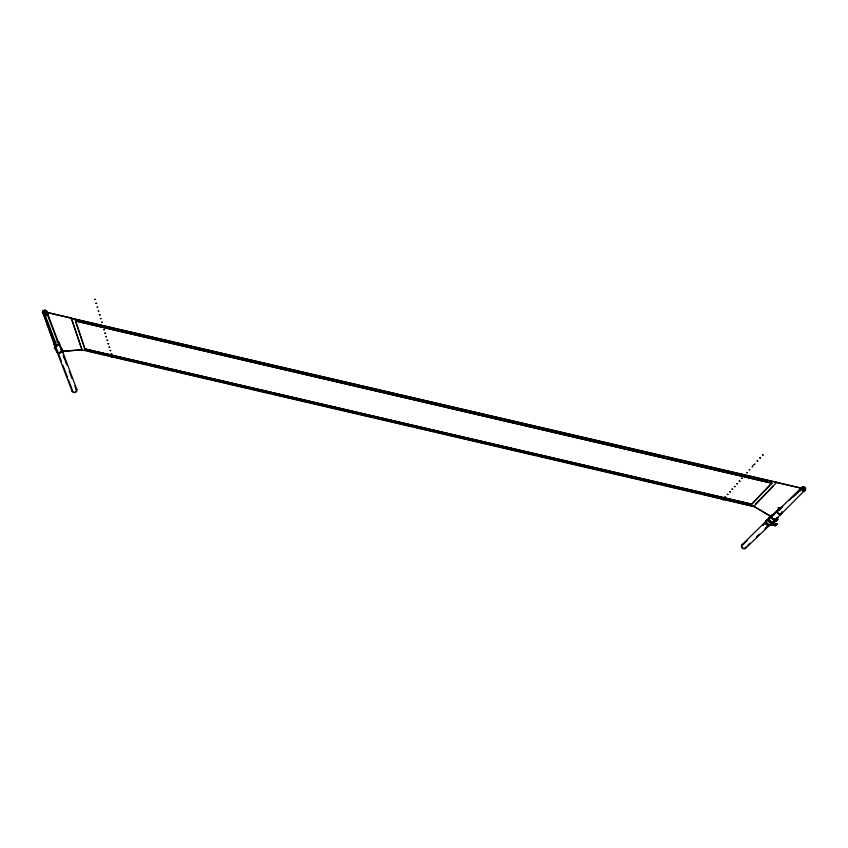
<?xml version="1.0" encoding="UTF-8"?>
<svg xmlns="http://www.w3.org/2000/svg" width="848" height="848" viewBox="0 0 848 848"><rect width="100%" height="100%" fill="white"/><g stroke="black" fill="none" stroke-linecap="round" stroke-linejoin="round"><path stroke-width="1.27" d="M778.856 509.023L778.379 507.772L779.906 508.397M770.45 524.679L775.454 525.845L777.351 523.863L773.726 523.025L771.86 524.806L775.475 525.654L777.351 523.863M777.722 519.389C771.775 524.382 782.121 518.054 775.22 518.806M773.726 523.025L773.906 520.884M774.203 525.007C775.475 523.28 774.086 526.29 774.51 524.361M774.966 525.018L774.394 524.424M771.828 483.212L75.377 320.968L84.864 349.047L751.508 504.433L771.828 483.212L75.377 320.968M771.86 524.806L772.04 522.675M753.692 506.5L776.768 482.247L71.211 318.297L82.055 349.927L753.692 506.5L702.176 494.087M751.508 504.433L771.85 483.01M778.909 508.461L779.63 508.758M44.658 313.347L45.241 313.347M770.397 516.241L753.787 506.203M805.536 489.466L805.526 489.529A2.131 1.77 36.9 0 1 801.646 488.628L802.219 488.999A1.654 1.367 36.9 0 0 804.922 489.635L805.536 489.466L802.95 491.405M801.646 488.554L799.526 490.61L801.72 487.664A2.131 1.77 36.9 0 1 803.236 486.688L804.275 486.932A2.131 1.77 36.9 0 1 805.6 488.575L803.66 490.727M752.494 467.004C750.734 467.831 755.43 462.595 755.07 464.142M47.287 314.958L47.827 314.672L47.064 315.329L45.76 312.795A1.643 1.357 -11.7 0 1 43.078 312.17L42.591 311.82A2.131 1.76 -11.7 0 0 43.492 313.357L55.671 345.242M43.767 314.142L44.213 314.248M82.214 349.63L63.028 351.337L82.161 349.811M779.121 508.705L778.061 508.016M55.968 347.754C51.484 347.744 59 349.821 55.215 347.744M82.055 349.927L71.359 317.926M84.864 349.047L751.54 504.051M55.47 346.673L56.583 346.546M55.851 346.472L56.233 346.556M800.756 489.211L802.325 487.568A1.654 1.367 36.9 0 1 805.017 488.194L805.6 488.639M42.919 310.993L42.951 310.93A2.131 1.76 -11.7 0 1 46.799 311.82L46.301 311.47A1.643 1.357 -11.7 0 0 43.63 310.845L42.919 310.993L43.767 313.718M778.538 509.786L778.824 510.083A2.035 1.707 37.7 0 0 777.637 511.938A2.035 1.707 37.7 0 0 779.524 513.74A2.035 1.707 37.7 0 0 781.411 512.552M755.504 504.274L773.228 485.925M780.022 515.245L804.911 490.165M741.947 544.819L777.563 510.051M771.404 516.464L771.521 516.347A2.915 2.449 37.9 0 1 774.362 514.301M747.088 540.685L742.403 545.253A1.876 1.611 39.1 0 0 742.148 545.593M766.518 521.774L762.797 525.41A1.972 1.664 38.3 0 1 763.529 524.933M770.249 518.139L801.954 487.271M778.941 510.326L782.672 506.691M789.212 500.32L800.427 489.423M793.272 496.939L798.848 491.522M799.993 490.716L802.113 488.671M747.925 545.147L749.812 543.335M756.427 536.964L759.257 534.24M764.928 528.781L768.712 525.145M776.853 517.757L778.199 517.98L777.722 518.435M745.54 548.317L781.485 513.803M769.528 525.569L773.249 521.986M54.177 347.765L56.074 347.871M778.337 507.91L779.026 507.666M55.056 348.772L56.646 348.348M46.216 311.682L58.332 343.408M56.371 346.832L55.724 346.694M55.385 347.521L56.169 347.913L55.608 347.881M753.618 506.32L770.567 516.135M55.247 348.655L54.336 348.189M778.655 509.849L779.227 509.881M780.287 508.609L780.118 507.92M780.467 508.27L778.782 507.846M43.736 313.506A2.396 0.975 21.7 0 1 43.524 313.336L44.531 313.59A2.131 1.76 -11.7 0 0 46.439 312.711L46.004 312.541M779.736 509.574L779.312 509.489A2.714 2.279 37.7 0 0 777.001 511.938A2.714 2.279 37.7 0 0 780.181 514.376A2.714 2.279 37.7 0 0 781.93 511.492M44.817 311.884L71.327 318.064M776.736 482.385L803.448 488.618A2.523 1.028 4.8 0 1 805.049 489.773M803.459 488.724L44.796 312A2.523 1.028 21.7 0 0 42.856 312.499A2.639 1.071 21.8 0 1 46.078 312.191A2.639 1.071 21.8 0 1 46.99 314.407M76.818 320.894L89.718 323.894M92.294 324.498L129.691 333.211M132.267 333.805L151.612 338.31M154.188 338.914L191.584 347.627M194.16 348.231L213.505 352.736M216.081 353.33L231.557 356.944M234.143 357.538L253.478 362.043M256.064 362.647L275.399 367.152M277.985 367.756L293.461 371.36M296.037 371.965L315.382 376.47M317.958 377.063L337.303 381.568M339.878 382.172L355.354 385.776M357.93 386.381L377.275 390.886M379.851 391.49L417.248 400.203M419.824 400.797L439.169 405.302M441.744 405.906L479.141 414.619M481.728 415.223L501.062 419.728M503.648 420.322L541.045 429.035M543.621 429.639L562.966 434.144M565.542 434.748L602.939 443.462M605.514 444.055L624.859 448.56M627.435 449.164L664.832 457.878M667.408 458.482L726.725 472.294M729.312 472.898L766.709 481.611M769.284 482.205L771.86 482.809M799.59 489.794L799.971 490.674M751.519 504.242L84.938 348.867L75.525 320.586M87.355 350.775L106.689 355.28M109.265 355.884L146.64 364.598M149.216 365.191L168.551 369.696M171.137 370.3L186.602 373.904M189.178 374.509L208.513 379.014M211.088 379.618L248.464 388.331M251.05 388.935L270.385 393.44M272.961 394.034L310.336 402.747M312.912 403.351L332.246 407.856M334.822 408.46L372.208 417.174M374.784 417.778L412.16 426.491M414.736 427.085L434.07 431.6M436.656 432.194L474.032 440.907M476.608 441.511L495.942 446.016M498.518 446.62L535.904 455.334M538.48 455.938L597.766 469.75M600.352 470.354L637.728 479.067M640.304 479.671L659.638 484.176M662.214 484.78L699.6 493.494M56.222 349.673L55.385 349.482L55.618 350.107M63.462 351.273L62.105 351.114M770.069 516.04L771.457 516.411M775.295 519.029L777.711 519.591M772.316 522.887L777.34 524.064M774.892 524.848L774.16 524.435M56.381 346.185C54.378 345.443 56.519 348.348 56.752 346.45M55.724 348.146L56.328 348.645M55.512 346.514L42.601 311.757M58.586 354.019L61.416 361.449M62.837 365.149L67.564 377.508M68.508 379.978L71.826 388.628M54.166 344.383L72.175 391.331M44.531 313.59L56.657 345.465M43.99 313.537L56.191 345.539M46.322 311.778L47.52 315.435M59.212 342.507L76.839 389.529M60.431 347.691L61.83 351.401M63.229 355.111L64.618 358.831M65.55 361.301L66.95 365.011M69.271 371.201L72.059 378.621M74.857 386.041L76.246 389.762A1.876 1.601 -13.9 0 0 76.023 389.402M46.767 311.364L62.01 351.909M63.854 356.828L66.165 362.976M63.324 351.337L63.558 351.952M43.333 313.887L54.855 346.164M803.501 491.119L803.469 490.695A2.406 0.986 4.8 0 0 803.787 490.568M43.63 313.993A2.883 1.166 21.7 0 1 43.153 311.958A2.883 1.166 21.7 0 1 47.287 313.389A2.883 1.166 21.7 0 1 46.375 314.958M44.626 314.502A2.883 1.166 21.7 0 1 43.937 314.184M42.898 312.668A2.883 1.177 21.8 0 1 43.926 311.396A2.883 1.177 21.8 0 1 47.499 312.87A2.883 1.177 21.8 0 1 47.181 314.428A2.396 0.975 21.7 0 0 45.792 312.393A2.396 0.975 21.7 0 0 42.972 312.53M65.731 362.223A1.961 1.654 -13 0 1 66.006 362.573M76.087 388.67A2.502 2.131 -13.9 0 1 76.553 391.522A2.502 2.131 -13.9 0 1 73.278 392.38A2.502 2.131 -13.9 0 1 72.25 389.677M76.341 390.578A1.876 1.601 -13.9 0 1 75.154 391.893M73.32 391.744A1.876 1.601 -13.9 0 1 72.992 391.458M57.155 341.172A2.703 2.268 -12.5 0 1 59.328 343.673A2.703 2.268 -12.5 0 1 56.222 345.719L55.555 345.592A2.703 2.268 -12.5 0 1 54.632 342.115M57.039 341.744A2.025 1.696 -12.5 0 1 58.629 343.769A2.025 1.696 -12.5 0 1 56 345.094A2.025 1.696 -12.5 0 1 54.866 342.836M60.59 348.295A2.894 2.438 -12.7 0 1 62.063 351.432A2.894 2.438 -12.7 0 1 58.268 352.938A2.894 2.438 -12.7 0 1 56.795 349.8M60.685 348.539A2.671 2.247 -12.7 0 1 61.798 351.485A2.671 2.247 -12.7 0 1 58.3 352.736A2.671 2.247 -12.7 0 1 56.996 349.864M60.632 347.956A2.904 2.438 -12.6 0 1 61.915 351.019A2.904 2.438 -12.6 0 1 58.321 352.577A2.904 2.438 -12.6 0 1 56.487 349.758M60.706 348.21A2.671 2.247 -12.6 0 1 61.65 351.072A2.671 2.247 -12.6 0 1 58.332 352.376A2.671 2.247 -12.6 0 1 56.71 349.789M770.8 524.562A3.095 2.618 38.1 0 1 765.839 524.149A3.095 2.618 38.1 0 1 767.747 520.089M772.019 522.887A3.106 2.618 38.1 0 1 768.966 524.742A3.106 2.618 38.1 0 1 766.2 521.679A3.106 2.618 38.1 0 1 768.67 519.188M771.606 522.76A2.661 2.247 38.1 0 1 768.988 524.35A2.661 2.247 38.1 0 1 766.624 521.721A2.661 2.247 38.1 0 1 768.733 519.591M770.334 524.467A2.65 2.237 38.1 0 1 769.507 525.124M767.8 525.177A2.65 2.237 38.1 0 1 766.571 524.435M766.168 523.958A2.65 2.237 38.1 0 1 767.069 520.598M773.885 520.227A3.116 2.629 38 0 1 771.51 523.025A3.116 2.629 38 0 1 768.108 520.322A3.116 2.629 38 0 1 770.302 517.386M775.485 519.4A1.897 0.742 5.8 0 1 776.8 520.396A1.897 0.742 5.8 0 1 774.712 520.979M774.584 520.757A1.897 0.742 5.8 0 0 776.8 520.396A1.897 0.742 5.8 0 0 774.584 519.506M776.344 523.99A1.908 0.731 5.9 0 1 775.538 524.87M773.821 524.742A1.908 0.731 5.9 0 1 773.122 524.467M772.973 523.629A1.908 0.731 5.9 0 1 775.676 523.619M773.429 521.138A2.671 2.247 38 0 1 772.125 522.506M770.387 522.421A2.671 2.247 38 0 1 769.507 518.033M774.828 519.315A3.116 2.629 38 0 1 772.146 522.114A3.116 2.629 38 0 1 768.977 518.828A3.116 2.629 38 0 1 772.146 516.559M774.372 520.237A2.671 2.258 38 0 1 771.722 521.647A2.671 2.258 38 0 1 769.401 519.082A2.671 2.258 38 0 1 771.33 516.877A2.915 2.449 37.9 0 1 773.832 514.577M800.48 490.621A2.894 1.177 4.8 0 1 800.894 488.851A2.894 1.177 4.8 0 1 805.144 489.614A2.894 1.177 4.8 0 1 803.31 491.14M800.067 489.773A2.883 1.177 4.8 0 1 802.568 488.183A2.883 1.177 4.8 0 1 805.112 490.112M800.925 490.579A2.65 1.081 4.8 0 1 800.766 488.914A2.65 1.081 4.8 0 1 804.763 489.402A2.65 1.081 4.8 0 1 803.586 490.907M800.226 489.709A2.406 0.986 4.8 0 1 802.229 488.628A2.406 0.986 4.8 0 1 804.953 489.762M765.85 527.891A1.972 1.664 38.3 0 1 765.521 528.177M746.113 546.748A2.512 2.152 39.1 0 1 743.919 548.868A2.512 2.152 39.1 0 1 741.375 546.388A2.512 2.152 39.1 0 1 743.569 544.278M744.321 548.264A1.876 1.611 39.1 0 1 743.41 548.19M742.276 547.31A1.876 1.611 39.1 0 1 741.968 546.43M745.339 547.543A1.876 1.611 39.1 0 1 745.085 547.882M771.298 516.898A2.915 2.449 37.9 0 0 774.118 519.803A2.915 2.449 37.9 0 0 776.789 517.63A2.692 2.258 37.9 0 1 774.288 519.283A2.692 2.258 37.9 0 1 771.839 516.75A2.692 2.258 37.9 0 1 773.768 514.471M776.567 517.789A2.682 2.258 37.9 0 1 773.069 519.262A2.682 2.258 37.9 0 1 772.115 515.34M772.401 515.118A2.682 2.258 37.9 0 1 773.842 514.778M777.065 517.725A2.915 2.449 37.9 0 1 774.076 519.432A2.915 2.449 37.9 0 1 771.616 516.326M111.724 353.976L111.056 354.051L111.724 353.976M112.063 357.231L112.689 357.379L112.095 357.156M109.053 347.139L109.71 347.214L109.053 347.139M110.06 350.542L110.717 350.616L110.06 350.542M106.986 340.239L107.654 340.313L106.986 340.239M108.025 343.705L108.682 343.779L108.025 343.705M104.484 329.66L103.785 329.66L104.484 329.66M104.876 333.169L105.555 333.253L104.876 333.169M105.936 336.72L106.594 336.879L105.979 336.656M101.622 322.282L102.301 322.441L101.665 322.208M102.725 325.95L103.403 326.035L102.725 325.95M99.396 314.82L100.096 314.894L99.396 314.82M100.52 318.572L101.188 318.731L100.562 318.498M97.117 307.177L97.806 307.336L97.16 307.103M98.262 311.025L98.94 311.174L98.304 310.951M94.785 299.365L95.495 299.45L94.785 299.365M95.951 303.298L96.661 303.372L95.951 303.298M762.469 454.74L763.126 455.058L762.469 454.74M757.105 460.782L757.752 461.1L757.105 460.782M759.766 457.772L760.423 458.1L759.766 457.772M744.862 475.548L744.205 475.315L744.862 475.548M746.728 472.474L747.364 472.781L746.728 472.474M749.272 469.601L749.876 469.983L749.314 469.527M739.244 480.901L739.869 481.198L739.244 480.901M741.714 478.124L742.297 478.495L741.756 478.049M734.4 486.36L735.015 486.667L734.4 486.36M736.806 483.646L737.389 484.017L736.848 483.572M727.944 494.554L727.319 494.331L727.944 494.554M729.662 491.702L730.266 491.999L729.662 491.702M732.015 489.042L732.63 489.349L732.015 489.042M722.729 499.504L723.333 499.801L722.729 499.504M725.019 496.928L725.581 497.299L725.051 496.864M778.39 515.372L778.39 515.372M773.577 524.87A1.908 0.731 5.9 0 0 776.492 524.541A1.908 0.731 5.9 0 0 773.726 523.608A1.908 0.731 5.9 0 0 773.577 524.87"/></g></svg>
